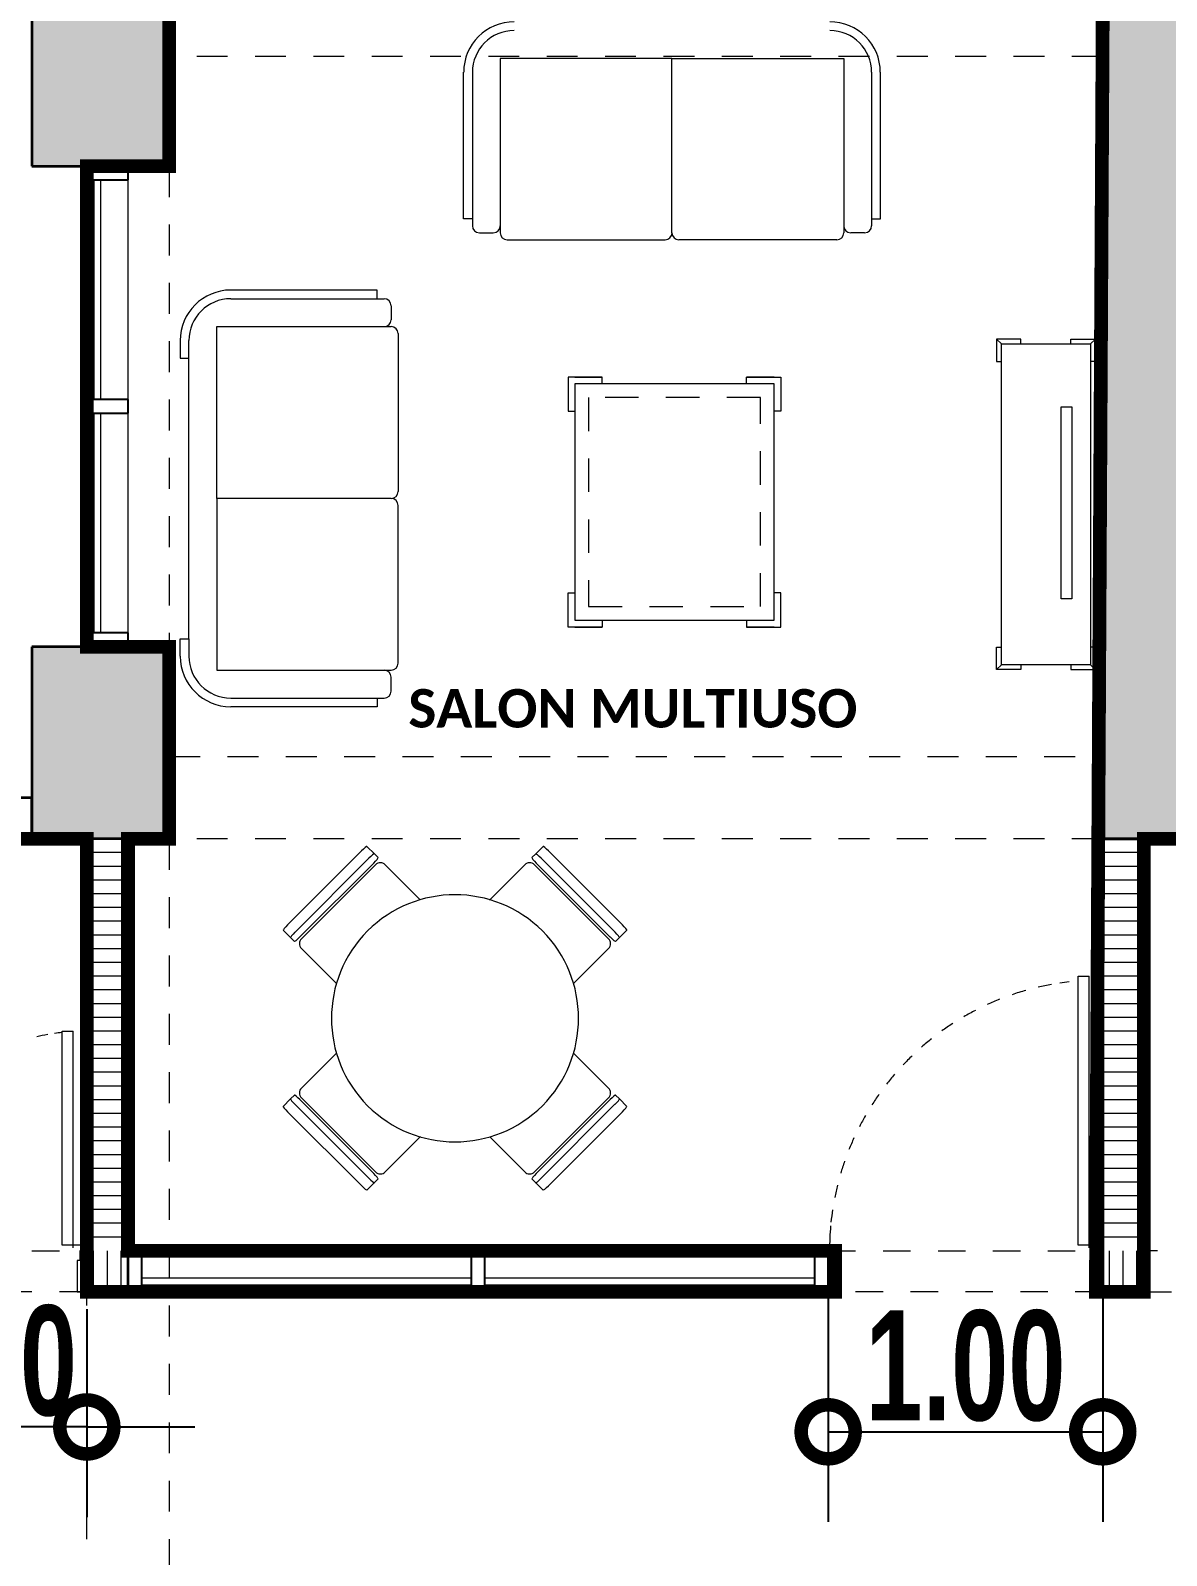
# Model space of a CAD drawing. Header units: metres. Extents: x -144 to 1000, y -717 to 29.
# Drawn here: x 454.56 to 458.7, y -563.03 to -557.48 of the extents above; entities that cross this region are included whole.
import ezdxf

# ---------------------------------------------------------------- set-up
doc = ezdxf.new("R2010")
doc.units = ezdxf.units.M
for name, pattern in [('Basculante', [0.11625, 0.075, -0.04125]), ('basculante modificado', [0.18, 0.1125, -0.0675]), ('IMPORT-HIDDEN _3_', [0.182813, 0.121875, -0.060938]), ('Trazo', [0.45, 0.225, -0.225])]:
    doc.linetypes.add(name, pattern=pattern)
doc.layers.get('0').update_dxf_attribs({"color": 1})
doc.layers.get('Defpoints').update_dxf_attribs({"color": 1})
doc.layers.add('00-MEDICION', color=30, linetype='Continuous')
for name, color, linetype, lineweight in [('A-DETL', 1, 'Continuous', 9), ('A-DETL-GENF', 1, 'Continuous', 9), ('A-DETL-MEDM', 1, 'Continuous', 30), ('A-DOOR', 1, 'Continuous', 9), ('A-DOOR-FRAM', 1, 'Continuous', 9), ('A-DOOR-HDLN', 1, 'Trazo', 20), ('A-FLOR', 2, 'Continuous', 9), ('A-GLAZ-CURT', 1, 'Continuous', 9), ('A-GLAZ-CWMG', 1, 'Continuous', 9), ('A-WALL', 4, 'Continuous', 9), ('G-ANNO-TEXT', 2, 'Continuous', 9), ('G-IMPT', 1, 'Continuous', 9), ('I-FURN', 2, 'Continuous', 9), ('I-FURN-PNLS', 7, 'Continuous', 5), ('S-COLS', 7, 'Continuous', 9)]:
    doc.layers.add(name, color=color, linetype=linetype, lineweight=lineweight)
doc.layers.add('A-WALL-PATT', color=7, linetype='Continuous', lineweight=35, true_color=0x9c9c9c)
doc.styles.add('Britannic Bold_B_1', font='', dxfattribs={"width": 0.7, "height": 0.4})
doc.styles.add('Calibri_B_1', font='calibrib.ttf', dxfattribs={"height": 0.135})
doc.styles.get('Britannic Bold_B_1').set_extended_font_data('Britannic Bold', bold=True)
doc.dimstyles.new('LINDEROS', dxfattribs={"dimscale": 0.3048, "dimtxt": 0.406749, "dimasz": 0.393701, "dimexe": 0.328084, "dimexo": 0.0625, "dimgap": 0.032808, "dimtad": 1, "dimrnd": 0.01, "dimzin": 0, "dimdsep": 46, "dimtxsty": 'Britannic Bold_B_1', "dimblk1": 'DOTSMALL', "dimblk2": 'DOTSMALL', "dimsah": 1, "dimcen": 0.09, "dimazin": 0, "dimtfac": 1, "dimtdec": 4, "dimtix": 1, "dimtmove": 0, "dimatfit": 3, "dimfxl": 1.64042, "dimfxlon": 1, "dimtvp": 1, "dimtolj": 1, "dimtzin": 0, "dimarcsym": 2})

# ---------------------------------------------------------------- blocks, each defined once
blk = doc.blocks.new('COMEDOR 4 SILLAS DIAG - 21-comedor 4 45grados_dwg_M110X110-1805819-Nivel 4')
at = {"layer": 'G-IMPT', "flags": 128}
blk.add_lwpolyline([(0, 0), (0, 1.1), (1.1, 1.1), (1.1, 0)], close=True, dxfattribs=at)
at = {"layer": 'G-IMPT'}
blk.add_arc((0.2752, 0.0861), 0.01, 138.7027, 189.10249, dxfattribs=at)
blk.add_ellipse((0.4966, 0.0767), major_axis=(0.1515, 0.0015), ratio=0.31476, dxfattribs=at)
for points, knots in [([(0, 0.749), (0.0518, 0.8091), (0.1891, 0.9295), (0.4414, 0.9335), (0.7057, 0.9972), (0.8773, 1.0568), (0.9686, 1.1)], [0.9719303, 0.9719303, 0.9719303, 0.9719303, 1.1259761, 1.3571582, 1.6617126, 1.9632041, 1.9632041, 1.9632041, 1.9632041]), ([(0, 0.8783), (0.0208, 0.8915), (0.1355, 0.9769), (0.3199, 1.0545), (0.5904, 1.0045), (0.7042, 1.0808), (0.7264, 1.1)], [0.5038569, 0.5038569, 0.5038569, 0.5038569, 0.5681462, 0.8367023, 1.1794464, 1.2699002, 1.2699002, 1.2699002, 1.2699002]), ([(0, 0.9932), (0.0229, 0.9896), (0.113, 1.0131), (0.1598, 1.0632), (0.1795, 1.1)], [0.2945227, 0.2945227, 0.2945227, 0.2945227, 0.3713813, 0.4963541, 0.4963541, 0.4963541, 0.4963541]), ([(1.1, 0.5579), (1.0596, 0.5752), (0.9609, 0.6385), (0.7038, 0.6723), (0.4661, 0.7392), (0.1112, 0.7197), (0.2681, 0.8786), (0.5074, 0.8808), (0.8064, 0.915), (1.0228, 1.0172), (1.1, 1.0578)], [0.048907, 0.048907, 0.048907, 0.048907, 0.116427, 0.480781, 0.821899, 1.031537, 1.13045, 1.34421, 1.805191, 2.064308, 2.064308, 2.064308, 2.064308]), ([(1.1, 0.6524), (1.0436, 0.6735), (0.876, 0.7301), (0.7026, 0.7139), (0.4612, 0.7855), (0.7014, 0.8891), (0.8577, 0.8586), (1.0057, 0.9414), (1.085, 0.9835), (1.1, 0.9913)], [0.067736, 0.067736, 0.067736, 0.067736, 0.243918, 0.595805, 0.666767, 0.826021, 1.031842, 1.243773, 1.293489, 1.293489, 1.293489, 1.293489]), ([(1.1, 0.6879), (1.0848, 0.6913), (0.9991, 0.7132), (0.8253, 0.7904), (0.989, 0.91), (1.0711, 0.9022), (1.1, 0.8966)], [0.1661009, 0.1661009, 0.1661009, 0.1661009, 0.2091151, 0.3990807, 0.5437607, 0.6276558, 0.6276558, 0.6276558, 0.6276558]), ([(1.1, 0.7328), (1.0976, 0.7334), (1.0793, 0.7384), (1.0004, 0.7673), (0.9936, 0.8472), (1.0412, 0.8638), (1.1, 0.8602)], [0.1593153, 0.1593153, 0.1593153, 0.1593153, 0.1669416, 0.2170945, 0.2754955, 0.4324473, 0.4324473, 0.4324473, 0.4324473]), ([(0, 0.5796), (0.0113, 0.586), (0.1387, 0.6564), (0.3582, 0.6116), (0.7749, 0.619), (1.0153, 0.5418), (1.1, 0.5122)], [0.989257, 0.989257, 0.989257, 0.989257, 1.024003, 1.384133, 1.873372, 2.143024, 2.143024, 2.143024, 2.143024]), ([(0, 0.4723), (0.1199, 0.5272), (0.2992, 0.5089), (0.5882, 0.57), (0.8302, 0.5185), (1.0128, 0.458), (1.1, 0.4322)], [0.992735, 0.992735, 0.992735, 0.992735, 1.38086, 1.566082, 1.869631, 2.142355, 2.142355, 2.142355, 2.142355]), ([(0, 0.3808), (0.0732, 0.3983), (0.2226, 0.429), (0.4909, 0.4779), (0.7759, 0.4644), (0.9754, 0.3704), (1.0629, 0.2968), (1.1, 0.2535)], [0.922023, 0.922023, 0.922023, 0.922023, 1.149683, 1.385179, 1.76964, 1.936279, 2.107402, 2.107402, 2.107402, 2.107402]), ([(0, 0.2728), (0.138, 0.3285), (0.333, 0.375), (0.6411, 0.4026), (0.883, 0.3056), (1.0419, 0.1402), (1.0874, 0.0562), (1.1, 0.0281)], [0.520781, 0.520781, 0.520781, 0.520781, 0.970028, 1.09483, 1.462095, 1.657606, 1.751408, 1.751408, 1.751408, 1.751408]), ([(0, 0.148), (0.1385, 0.221), (0.4186, 0.3309), (0.8307, 0.2548), (0.9913, 0.0714), (1.0259, 0)], [0.285148, 0.285148, 0.285148, 0.285148, 0.747336, 1.190268, 1.433864, 1.433864, 1.433864, 1.433864]), ([(0.0311, 0), (0.0483, 0.0402), (0.1615, 0.1979), (0.4427, 0.2439), (0.6674, 0.2328), (0.8547, 0.131), (0.9119, 0.0472), (0.9329, 0)], [0.493181, 0.493181, 0.493181, 0.493181, 0.611132, 1.000801, 1.199211, 1.360505, 1.512637, 1.512637, 1.512637, 1.512637]), ([(0.1583, 0), (0.2699, 0.132), (0.2921, 0.1403), (0.3165, 0.1426), (0.3232, 0.142), (0.326, 0.1418)], [0.0069411, 0.0069411, 0.0069411, 0.0069411, 0.2306973, 0.2306973, 0.3323643, 0.3323643, 0.3323643, 0.3323643]), ([(0.3346, 0.1184), (0.3399, 0.1204), (0.3457, 0.1229), (0.3651, 0.1303), (0.3805, 0.1352), (0.42, 0.1415), (0.4431, 0.1433), (0.4695, 0.1436)], [0.501233, 0.501233, 0.501233, 0.501233, 0.702566, 0.702566, 1.105232, 1.105232, 1.507899, 1.507899, 1.507899, 1.507899]), ([(0.3838, 0.1607), (0.4046, 0.1651), (0.4268, 0.1675), (0.4882, 0.1688), (0.5143, 0.1687), (0.535, 0.1683)], [1.024733, 1.024733, 1.024733, 1.024733, 1.4433032, 1.4433032, 1.6655054, 1.6655054, 1.6655054, 1.6655054]), ([(0.535, 0.1683), (0.5556, 0.1678), (0.5737, 0.1669), (0.6154, 0.1636), (0.6354, 0.1607), (0.6513, 0.1572)], [1.6655054, 1.6655054, 1.6655054, 1.6655054, 1.8877076, 1.8877076, 2.2523494, 2.2523494, 2.2523494, 2.2523494]), ([(0.5178, 0.0093), (0.4872, 0.0084), (0.4571, 0.0092), (0.3973, 0.0147), (0.3684, 0.0198), (0.349, 0.0281)], [4.5737, 4.5737, 4.5737, 4.5737, 5.066298, 5.066298, 5.621924, 5.621924, 5.621924, 5.621924])]:
    blk.add_open_spline(points, degree=3, knots=knots, dxfattribs=at)
for points in [[(0.326, 0.1418), (0.339, 0.147), (0.3581, 0.1553), (0.3838, 0.1607)], [(0.376, 0.1229), (0.4259, 0.1375), (0.5438, 0.137), (0.5929, 0.1227)], [(0.4695, 0.1436), (0.5222, 0.1442), (0.5714, 0.1384), (0.6, 0.1312)], [(0.6513, 0.1572), (0.664, 0.1544), (0.6726, 0.1527), (0.6867, 0.1496)], [(0.6867, 0.1496), (0.7009, 0.1464), (0.7171, 0.1418), (0.7328, 0.1326)], [(0.3075, 0.035), (0.2895, 0.0393), (0.2397, 0.0357), (0.2654, 0.0845)], [(0.2677, 0.0927), (0.2881, 0.1159), (0.3087, 0.118), (0.3208, 0.1171)], [(0.35, 0.0386), (0.332, 0.0473), (0.2841, 0.0308), (0.2867, 0.081)], [(0.2867, 0.081), (0.3034, 0.1182), (0.323, 0.1031), (0.3344, 0.1075)], [(0.3208, 0.1171), (0.329, 0.1166), (0.3294, 0.1163), (0.3346, 0.1184)], [(0.3344, 0.1075), (0.3458, 0.1119), (0.3596, 0.1181), (0.376, 0.1229)], [(0.5929, 0.1227), (0.6208, 0.1146), (0.6649, 0.1139), (0.68, 0.0833)], [(0.6, 0.1312), (0.6168, 0.1269), (0.6405, 0.1246), (0.6608, 0.1146)], [(0.68, 0.0833), (0.6924, 0.058), (0.6477, 0.035), (0.627, 0.0341)], [(0.6608, 0.1146), (0.6722, 0.1089), (0.682, 0.1023), (0.7155, 0.0873)], [(0.7155, 0.0873), (0.749, 0.0724), (0.6888, 0.0567), (0.6784, 0.0469)], [(0.7328, 0.1326), (0.7469, 0.1243), (0.7653, 0.1104), (0.7829, 0.0804)], [(0.7829, 0.0804), (0.7959, 0.0582), (0.7976, 0.0344), (0.7937, 0)], [(0.3336, 0.0317), (0.3263, 0.0323), (0.3171, 0.0326), (0.3075, 0.035)], [(0.349, 0.0281), (0.343, 0.0306), (0.3409, 0.0311), (0.3336, 0.0317)], [(0.552, 0.0222), (0.4907, 0.0145), (0.3877, 0.0205), (0.35, 0.0386)], [(0.5884, 0.0181), (0.5695, 0.0142), (0.5483, 0.0102), (0.5178, 0.0093)], [(0.627, 0.0341), (0.6063, 0.0333), (0.5822, 0.0261), (0.552, 0.0222)], [(0.6419, 0.0267), (0.619, 0.0201), (0.6073, 0.0219), (0.5884, 0.0181)], [(0.6784, 0.0469), (0.668, 0.0372), (0.6543, 0.0304), (0.6419, 0.0267)]]:
    blk.add_open_spline(points, degree=3, dxfattribs=at)
blk = doc.blocks.new('COMEDOR 4 SILLAS DIAG - 21-comedor 4 45grados_dwg_CHAIR2-1805820-Nivel 4')
at = {"layer": 'G-IMPT'}
for p, q in [((0.0231, 0.1999), (0.3766, 0.2247)), ((0.1464, 0.271), (0.3219, 0.271)), ((0.3219, 0.221), (0.1464, 0.221)), ((0, -0.1749), (0, 0.1749)), ((0.4034, 0.1998), (0.4034, -0.1998)), ((0.4284, -0.1998), (0.4284, 0.1998)), ((0.4784, 0.1998), (0.4784, -0.1998)), ((0.3766, -0.2247), (0.0231, -0.1999)), ((0.3219, -0.221), (0.1464, -0.221)), ((0.1464, -0.271), (0.3219, -0.271))]:
    blk.add_line(p, q, dxfattribs=at)
for centre, start, end in [((0.1464, 0.246), 89.97961, 269.97961), ((0.1464, 0.246), 89.97961, 269.97961), ((0.3219, 0.246), 269.97961, 89.97961), ((0.3784, 0.1998), 360, 94.02744), ((0.4534, 0.1998), 360, 180), ((0.025, 0.1749), 94.39871, 180), ((0.025, -0.1749), 180, 265.60129), ((0.3784, -0.1998), 265.97256, 360), ((0.4534, -0.1998), 180, 360), ((0.1464, -0.246), 90.02039, 270.02039), ((0.1464, -0.246), 90.02039, 270.02039), ((0.3219, -0.246), 270.02039, 90.02039)]:
    blk.add_arc(centre, 0.025, start, end, dxfattribs=at)
blk = doc.blocks.new('COMEDOR 4 SILLAS DIAG - 21-comedor 4 45grados_dwg_CHAIR2-1805821-Nivel 4')
at = {"layer": 'G-IMPT'}
for p, q in [((0.0231, 0.1999), (0.3766, 0.2247)), ((0.1464, 0.271), (0.3219, 0.271)), ((0.3219, 0.221), (0.1464, 0.221)), ((0, -0.1749), (0, 0.1749)), ((0.4034, 0.1998), (0.4034, -0.1998)), ((0.4284, -0.1998), (0.4284, 0.1998)), ((0.4784, 0.1998), (0.4784, -0.1998)), ((0.3766, -0.2247), (0.0231, -0.1999)), ((0.3219, -0.221), (0.1464, -0.221)), ((0.1464, -0.271), (0.3219, -0.271))]:
    blk.add_line(p, q, dxfattribs=at)
for centre, start, end in [((0.1464, 0.246), 89.97961, 269.97961), ((0.1464, 0.246), 89.97961, 269.97961), ((0.3219, 0.246), 269.97961, 89.97961), ((0.3784, 0.1998), 360, 94.02744), ((0.4534, 0.1998), 360, 180), ((0.025, 0.1749), 94.39871, 180), ((0.025, -0.1749), 180, 265.60129), ((0.3784, -0.1998), 265.97256, 360), ((0.4534, -0.1998), 180, 360), ((0.1464, -0.246), 90.02039, 270.02039), ((0.1464, -0.246), 90.02039, 270.02039), ((0.3219, -0.246), 270.02039, 90.02039)]:
    blk.add_arc(centre, 0.025, start, end, dxfattribs=at)
blk = doc.blocks.new('COMEDOR 4 SILLAS DIAG - 21-comedor 4 45grados_dwg_A$C282D5D8F-1805822-Nivel 4')
at = {"extrusion": (0, 0, -1), "xscale": 10, "yscale": 10, "zscale": -10}
for p, rotation in [((12.243, 7.536), 90.00000000000001), ((12.243, -4.082), 270)]:
    blk.add_blockref('COMEDOR 4 SILLAS DIAG - 21-comedor 4 45grados_dwg_CHAIR2-1805820-Nivel 4', p, dxfattribs=dict(at, rotation=rotation))
at = {"xscale": 10, "yscale": 10, "zscale": 10}
for name, p in [('COMEDOR 4 SILLAS DIAG - 21-comedor 4 45grados_dwg_M110X110-1805819-Nivel 4', (-17.743, -3.892)), ('COMEDOR 4 SILLAS DIAG - 21-comedor 4 45grados_dwg_CHAIR2-1805821-Nivel 4', (-6.743, 1.608))]:
    blk.add_blockref(name, p, dxfattribs=at)
at = {"xscale": 10, "yscale": 10, "zscale": 10, "rotation": 180}
blk.add_blockref('COMEDOR 4 SILLAS DIAG - 21-comedor 4 45grados_dwg_CHAIR2-1805821-Nivel 4', (-17.743, 1.608), dxfattribs=at)
blk = doc.blocks.new('COMEDOR 4 SILLAS DIAG - 21-comedor 4 45grados_dwg-1805818-Nivel 4')
at = {"xscale": 0.0818181818181819, "yscale": 0.0818181818181819, "zscale": 0.0818181818181819, "rotation": 314.9999999999999}
blk.add_blockref('COMEDOR 4 SILLAS DIAG - 21-comedor 4 45grados_dwg_A$C282D5D8F-1805822-Nivel 4', (-2211.6483, 496.7134), dxfattribs=at)
blk = doc.blocks.new('U')
at = {"layer": 'S-COLS', "true_color": 0x5c5c5c}
h = blk.add_hatch(color=251, dxfattribs=at)
h.paths.add_polyline_path([(476.8875, -506.46), (477.3875, -506.46), (477.3875, -505.56), (476.8875, -505.56), (476.8875, -506.4599)])
h.paths.add_polyline_path([(459.3418, -506.46), (459.5877, -506.46), (459.5877, -505.56), (459.0877, -505.56), (459.0877, -506.46)])
h.paths.add_polyline_path([(467.2877, -506.4599), (467.2877, -505.5599), (466.7877, -505.5599), (466.7877, -506.4599), (467.1113, -506.4599)])
h.paths.add_polyline_path([(476.9878, -498.7599), (477.3878, -498.7599), (477.3878, -498.06), (476.9878, -498.06), (476.9878, -498.4884)])
h.paths.add_polyline_path([(459.0877, -498.7599), (459.5877, -498.7599), (459.5877, -498.06), (459.0877, -498.06), (459.0877, -498.6957)])
h.paths.add_polyline_path([(473.5878, -498.7599), (473.5877, -495.6099), (473.0878, -495.61), (473.0878, -498.7599), (473.5877, -498.7599)])
h.paths.add_polyline_path([(462.9877, -498.7599), (464.9877, -498.7599), (464.9873, -498.26), (463.2875, -498.26), (463.2875, -496.11), (464.9878, -496.11), (464.9873, -495.61), (462.9875, -495.6101), (462.9875, -498.7599)])
h.paths.add_polyline_path([(467.2877, -498.7599), (467.2877, -497.8599), (466.7877, -497.8599), (466.7877, -498.7599), (467.1113, -498.7599)])
h.paths.add_polyline_path([(466.7878, -496.51), (467.2878, -496.51), (467.2878, -495.61), (466.7878, -495.61), (466.7878, -496.11)])
h.paths.add_polyline_path([(459.3625, -496.31), (459.5875, -496.31), (459.5875, -495.6089), (459.0875, -495.6089), (459.0875, -496.31), (459.3418, -496.31)])
h.paths.add_polyline_path([(477.1008, -496.31), (477.3878, -496.31), (477.3878, -495.6089), (476.9878, -495.6089), (476.9878, -496.31)])
h.paths.add_polyline_path([(466.7877, -487.61), (467.2877, -487.61), (467.2877, -486.71), (466.7877, -486.71), (466.7877, -487.3251)])
h.paths.add_polyline_path([(477.3877, -487.61), (477.3877, -486.7102), (476.8877, -486.7102), (476.8877, -487.61)])
h.paths.add_polyline_path([(459.8127, -487.01), (460.1877, -487.01), (460.1877, -486.51), (459.2877, -486.51), (459.2877, -487.01), (459.7127, -487.01)])
at = {"layer": 'A-DETL', "color": 7, "linetype": 'Basculante', "lineweight": 35}
for p, q in [((459.0875, -495.7589), (459.0875, -496.31)), ((459.0875, -496.31), (459.2875, -496.31)), ((459.2875, -496.31), (459.2875, -498.06)), ((459.0875, -498.06), (459.0875, -498.6099)), ((459.2875, -498.06), (459.0875, -498.06)), ((459.0875, -498.6099), (457.1376, -498.6099))]:
    blk.add_line(p, q, dxfattribs=at)
at = {"layer": 'A-DETL', "color": 7, "linetype": 'basculante modificado'}
for p, q in [((462.9877, -495.91), (459.5875, -495.91)), ((459.2873, -498.0585), (459.2873, -496.31)), ((459.5873, -496.31), (459.5873, -498.0585)), ((459.5873, -498.4599), (462.9877, -498.4599)), ((459.2877, -505.5599), (459.2877, -498.7599)), ((462.9878, -498.7599), (459.5877, -498.7599)), ((459.5877, -498.7599), (459.5877, -505.5599))]:
    blk.add_line(p, q, dxfattribs=at)
at = {"layer": 'A-DETL-GENF', "linetype": 'Basculante'}
for p, q in [((458.4875, -500.2599), (459.2875, -500.2599)), ((459.2875, -500.2599), (459.2875, -500.4099)), ((461.9877, -500.4099), (461.9877, -500.2599)), ((461.9877, -500.2599), (462.9877, -500.2599)), ((462.9877, -500.2599), (462.9877, -500.4099)), ((465.9877, -500.2599), (463.1375, -500.2599)), ((459.2875, -500.4099), (458.4875, -500.4099)), ((462.9877, -500.4099), (461.9877, -500.4099)), ((463.1375, -500.4099), (465.9877, -500.4099))]:
    blk.add_line(p, q, dxfattribs=at)
at = {"layer": 'A-DETL-MEDM'}
blk.add_line((463.1375, -500.2599), (463.1375, -500.4099), dxfattribs=at)
at = {"layer": 'A-DOOR', "lineweight": 15}
for p, q in [((462.8977, -499.2599), (462.9377, -499.2599)), ((462.8977, -500.2399), (462.8977, -499.2599)), ((462.9377, -500.2499), (462.9377, -499.2599)), ((459.1975, -499.4599), (459.2375, -499.4599)), ((459.1975, -500.2399), (459.1975, -499.4599)), ((459.2375, -500.2499), (459.2375, -499.4599)), ((459.2725, -500.2399), (459.1975, -500.2399)), ((459.2725, -500.2499), (459.2725, -500.2399)), ((459.2875, -500.2499), (459.2725, -500.2499)), ((462.9727, -500.2399), (462.8977, -500.2399)), ((462.9727, -500.2499), (462.9727, -500.2399)), ((462.9877, -500.2499), (462.9727, -500.2499))]:
    blk.add_line(p, q, dxfattribs=at)
at = {"layer": 'A-DOOR'}
for p, q in [((459.2875, -500.2599), (459.2875, -500.4099)), ((462.9877, -500.2599), (462.9877, -500.4099))]:
    blk.add_line(p, q, dxfattribs=at)
for centre, radius, start, end in [((462.9759, -500.2577), 0.9833, 105.8316, 108.8857), ((462.9759, -500.2577), 0.9833, 100.2582, 103.1511), ((462.9759, -500.2577), 0.9833, 100.2582, 103.1511), ((462.9759, -500.2577), 0.9833, 96.4594, 98.45), ((462.9759, -500.2577), 0.9833, 111.7283, 114.5549), ((462.9759, -500.2577), 0.9833, 117.366, 120.1622), ((459.2875, -500.2599), 0.8, 100.2582, 103.1511), ((459.2875, -500.2599), 0.8, 100.2582, 103.1511), ((459.2875, -500.2599), 0.8, 96.4594, 98.45), ((462.9759, -500.2577), 0.9833, 122.9441, 125.7122), ((462.9759, -500.2577), 0.9833, 128.4672, 131.2097), ((462.9759, -500.2577), 0.9833, 133.9406, 136.6605), ((462.9759, -500.2577), 0.9833, 139.3702, 142.0705), ((462.9759, -500.2577), 0.9833, 144.7622, 147.4462), ((462.9759, -500.2577), 0.9833, 150.1233, 152.7944), ((462.9759, -500.2577), 0.9833, 155.4605, 158.1223), ((462.9759, -500.2577), 0.9833, 160.7809, 163.4371), ((462.9759, -500.2577), 0.9833, 166.0919, 168.7462), ((462.9759, -500.2577), 0.9833, 171.4009, 174.0571), ((462.9759, -500.2577), 0.9833, 174.8602, 180)]:
    blk.add_arc(centre, radius, start, end, dxfattribs=at)
at = {"layer": 'A-DOOR-FRAM'}
for p, q in [((459.2875, -500.2599), (459.2625, -500.2599)), ((459.2625, -500.2599), (459.2625, -500.2949)), ((462.0127, -500.2599), (461.9877, -500.2599)), ((462.0127, -500.2949), (462.0127, -500.2599)), ((462.9875, -500.2599), (462.9627, -500.2599)), ((462.9627, -500.2599), (462.9627, -500.2949)), ((459.2625, -500.2949), (459.2525, -500.2949)), ((459.2525, -500.2949), (459.2525, -500.4099)), ((462.0227, -500.2949), (462.0127, -500.2949)), ((462.0227, -500.4099), (462.0227, -500.2949)), ((462.9627, -500.2949), (462.9527, -500.2949)), ((462.9527, -500.2949), (462.9527, -500.4099)), ((459.2525, -500.4099), (459.2875, -500.4099)), ((461.9877, -500.4099), (462.0227, -500.4099)), ((462.9527, -500.4099), (462.9877, -500.4099))]:
    blk.add_line(p, q, dxfattribs=at)
at = {"layer": 'A-DOOR-HDLN'}
blk.add_line((461.9877, -500.4099), (461.9877, -500.2599), dxfattribs=at)
at = {"layer": 'A-FLOR'}
blk.add_line((459.0875, -498.6099), (459.0875, -498.06), dxfattribs=at)
at = {"layer": 'A-GLAZ-CURT', "lineweight": 15}
for p, q in [((459.313, -496.36), (459.313, -497.16)), ((459.338, -496.36), (459.313, -496.36)), ((459.338, -497.16), (459.338, -496.36)), ((459.313, -497.16), (459.338, -497.16)), ((459.313, -497.21), (459.313, -498.01)), ((459.338, -497.21), (459.313, -497.21)), ((459.338, -498.01), (459.338, -497.21)), ((459.313, -498.01), (459.338, -498.01)), ((460.6876, -500.3594), (459.4875, -500.3594)), ((459.4875, -500.3594), (459.4875, -500.3844)), ((460.6876, -500.3844), (460.6876, -500.3594)), ((461.9377, -500.3594), (460.7376, -500.3594)), ((460.7376, -500.3594), (460.7376, -500.3844)), ((461.9377, -500.3844), (461.9377, -500.3594)), ((459.4875, -500.3844), (460.6876, -500.3844)), ((460.7376, -500.3844), (461.9377, -500.3844))]:
    blk.add_line(p, q, dxfattribs=at)
at = {"layer": 'A-GLAZ-CWMG', "lineweight": 25}
for p, q in [((459.2875, -496.31), (459.2875, -496.36)), ((459.4375, -496.31), (459.2875, -496.31)), ((459.4375, -496.36), (459.4375, -496.31)), ((459.2875, -496.36), (459.4375, -496.36)), ((459.4875, -500.2599), (459.4375, -500.2599)), ((459.4375, -500.2599), (459.4375, -500.4099)), ((459.4875, -500.4099), (459.4875, -500.2599)), ((459.4375, -500.4099), (459.4875, -500.4099))]:
    blk.add_line(p, q, dxfattribs=at)
at = {"layer": 'A-GLAZ-CWMG'}
for p, q in [((459.2875, -497.16), (459.2875, -496.36)), ((459.4375, -497.16), (459.4375, -496.36)), ((459.2875, -498.01), (459.2875, -497.21)), ((459.4375, -498.01), (459.4375, -497.21)), ((460.6876, -500.2599), (459.4875, -500.2599)), ((461.9377, -500.2599), (460.7376, -500.2599)), ((460.6876, -500.4099), (459.4875, -500.4099)), ((461.9377, -500.4099), (460.7376, -500.4099))]:
    blk.add_line(p, q, dxfattribs=at)
at = {"layer": 'A-GLAZ-CWMG', "lineweight": 25, "extrusion": (0, 0, -1)}
for p, q in [((459.2875, -497.16), (459.2875, -497.21)), ((459.4375, -497.16), (459.2875, -497.16)), ((459.4375, -497.21), (459.4375, -497.16)), ((459.2875, -497.21), (459.4375, -497.21)), ((459.2875, -498.01), (459.2875, -498.06)), ((459.4375, -498.01), (459.2875, -498.01)), ((459.4375, -498.06), (459.4375, -498.01)), ((459.2875, -498.06), (459.4375, -498.06)), ((460.7376, -500.2599), (460.6876, -500.2599)), ((460.6876, -500.2599), (460.6876, -500.4099)), ((460.7376, -500.4099), (460.7376, -500.2599)), ((461.9877, -500.2599), (461.9377, -500.2599)), ((461.9377, -500.2599), (461.9377, -500.4099)), ((461.9877, -500.4099), (461.9877, -500.2599)), ((460.6876, -500.4099), (460.7376, -500.4099)), ((461.9377, -500.4099), (461.9877, -500.4099))]:
    blk.add_line(p, q, dxfattribs=at)
at = {"layer": 'A-WALL', "lineweight": 35}
for p, q in [((459.0875, -498.6099), (458.9376, -498.6099)), ((459.0875, -498.7599), (459.0875, -498.6099)), ((458.9376, -498.7599), (459.0875, -498.7599)), ((459.2875, -498.7599), (459.2875, -500.4099)), ((459.4375, -498.7599), (459.2875, -498.7599)), ((459.4375, -500.4099), (459.4375, -498.7599)), ((462.9875, -498.7599), (462.9875, -500.2599)), ((463.1375, -498.7599), (462.9875, -498.7599)), ((463.1375, -500.2599), (463.1375, -498.7599)), ((462.9877, -500.2599), (462.9877, -500.4099)), ((459.2875, -500.4099), (459.4375, -500.4099)), ((462.9877, -500.4099), (463.1375, -500.4099))]:
    blk.add_line(p, q, dxfattribs=at)
at = {"layer": 'A-WALL-PATT', "color": 8, "lineweight": 5, "true_color": 0x727272}
for p, q in [((459.4375, -498.7601), (459.2875, -498.7601)), ((463.1375, -498.7601), (463.0687, -498.7601)), ((459.4375, -498.8101), (459.2875, -498.8101)), ((463.1375, -498.8101), (462.9875, -498.8101)), ((459.4375, -498.8601), (459.2875, -498.8601)), ((463.1375, -498.8601), (462.9875, -498.8601)), ((459.4375, -498.9101), (459.2875, -498.9101)), ((463.1375, -498.9101), (462.9875, -498.9101)), ((459.4375, -498.9601), (459.2875, -498.9601)), ((463.1375, -498.9601), (462.9875, -498.9601)), ((459.4375, -499.0101), (459.2875, -499.0101)), ((463.1375, -499.0101), (462.9875, -499.0101)), ((459.4375, -499.0601), (459.2875, -499.0601)), ((463.1375, -499.0601), (462.9875, -499.0601)), ((459.4375, -499.1101), (459.2875, -499.1101)), ((463.1375, -499.1101), (462.9875, -499.1101)), ((459.4375, -499.1601), (459.2875, -499.1601)), ((463.1375, -499.1601), (462.9875, -499.1601)), ((459.4375, -499.2101), (459.2875, -499.2101)), ((459.4375, -499.2601), (459.2875, -499.2601)), ((463.1375, -499.2101), (462.9875, -499.2101)), ((463.1375, -499.2601), (462.9875, -499.2601)), ((459.4375, -499.3101), (459.2875, -499.3101)), ((463.1375, -499.3101), (462.9875, -499.3101)), ((459.4375, -499.3601), (459.2875, -499.3601)), ((463.1375, -499.3601), (462.9875, -499.3601)), ((459.4375, -499.4101), (459.2875, -499.4101)), ((463.1375, -499.4101), (462.9875, -499.4101)), ((459.4375, -499.4601), (459.2875, -499.4601)), ((463.1375, -499.4601), (462.9875, -499.4601)), ((459.4375, -499.5101), (459.2875, -499.5101)), ((463.1375, -499.5101), (462.9875, -499.5101)), ((459.4375, -499.5601), (459.2875, -499.5601)), ((463.1375, -499.5601), (462.9875, -499.5601)), ((459.4375, -499.6101), (459.2875, -499.6101)), ((463.1375, -499.6101), (462.9875, -499.6101)), ((459.4375, -499.6601), (459.2875, -499.6601)), ((463.1375, -499.6601), (462.9875, -499.6601)), ((459.4375, -499.7101), (459.2875, -499.7101)), ((459.4375, -499.7601), (459.2875, -499.7601)), ((463.1375, -499.7101), (462.9875, -499.7101)), ((463.1375, -499.7601), (462.9875, -499.7601)), ((459.4375, -499.8101), (459.2875, -499.8101)), ((463.1375, -499.8101), (462.9875, -499.8101)), ((459.4375, -499.8601), (459.2875, -499.8601)), ((463.1375, -499.8601), (462.9875, -499.8601)), ((459.4375, -499.9101), (459.2875, -499.9101)), ((463.1375, -499.9101), (462.9875, -499.9101)), ((459.4375, -499.9601), (459.2875, -499.9601)), ((463.1375, -499.9601), (462.9875, -499.9601)), ((459.4375, -500.0101), (459.2875, -500.0101)), ((463.1375, -500.0101), (462.9875, -500.0101)), ((459.4375, -500.0601), (459.2875, -500.0601)), ((463.1375, -500.0601), (462.9875, -500.0601)), ((459.4375, -500.1101), (459.2875, -500.1101)), ((463.1375, -500.1101), (462.9875, -500.1101)), ((459.4375, -500.1601), (459.2875, -500.1601)), ((463.1375, -500.1601), (462.9875, -500.1601)), ((459.4375, -500.2101), (459.2875, -500.2101)), ((459.3123, -500.4099), (459.3123, -500.2599)), ((459.3623, -500.4099), (459.3623, -500.2599)), ((459.4123, -500.4099), (459.4123, -500.2599)), ((463.1375, -500.2101), (462.9875, -500.2101)), ((463.0123, -500.4099), (463.0123, -500.2599)), ((463.0623, -500.4099), (463.0623, -500.2599)), ((463.1123, -500.4099), (463.1123, -500.2599))]:
    blk.add_line(p, q, dxfattribs=at)
at = {"layer": 'I-FURN'}
for p, q in [((462.6002, -496.9398), (462.6002, -497.0213)), ((462.6898, -496.9398), (462.6002, -496.9398)), ((462.6002, -496.9398), (462.6189, -496.9568)), ((462.6189, -496.9568), (462.9426, -496.9568)), ((462.6189, -498.1257), (462.6189, -496.9568)), ((462.6898, -496.9568), (462.6898, -496.9398)), ((462.8717, -496.9398), (462.9613, -496.9398)), ((462.8717, -496.9568), (462.8717, -496.9398)), ((462.9613, -496.9398), (462.9426, -496.9568)), ((462.9426, -496.9568), (462.9426, -498.1257)), ((462.9613, -496.9398), (462.9613, -497.0213)), ((462.6002, -497.0213), (462.6189, -497.0213)), ((462.9613, -497.0213), (462.9426, -497.0213)), ((461.0403, -497.0778), (461.0403, -497.2025)), ((461.165, -497.0778), (461.0403, -497.0778)), ((461.0652, -497.0778), (461.165, -497.0778)), ((461.165, -497.1027), (461.165, -497.0778)), ((461.6907, -497.1027), (461.6907, -497.0778)), ((461.6907, -497.0778), (461.8154, -497.0778)), ((461.7905, -497.0778), (461.6907, -497.0778)), ((461.8154, -497.0778), (461.8154, -497.2025)), ((461.0652, -497.1027), (461.0652, -497.9636)), ((461.7905, -497.1027), (461.0652, -497.1027)), ((461.7905, -497.9636), (461.7905, -497.1027)), ((461.0403, -497.2025), (461.0652, -497.2025)), ((461.8154, -497.2025), (461.7905, -497.2025)), ((462.8362, -497.1868), (462.8754, -497.1868)), ((462.8362, -497.8857), (462.8362, -497.1868)), ((462.8754, -497.1868), (462.8754, -497.8857)), ((461.0403, -497.8638), (461.0652, -497.8638)), ((461.0403, -497.9885), (461.0403, -497.8638)), ((461.8154, -497.8638), (461.7905, -497.8638)), ((461.8154, -497.9885), (461.8154, -497.8638)), ((462.8754, -497.8857), (462.8362, -497.8857)), ((461.0652, -497.9636), (461.7905, -497.9636)), ((461.165, -497.9636), (461.165, -497.9885)), ((461.6907, -497.9636), (461.6907, -497.9885)), ((461.165, -497.9885), (461.0403, -497.9885)), ((461.0652, -497.9885), (461.165, -497.9885)), ((461.6907, -497.9885), (461.8154, -497.9885)), ((461.7905, -497.9885), (461.6907, -497.9885)), ((462.6002, -498.0612), (462.6189, -498.0612)), ((462.6002, -498.1427), (462.6002, -498.0612)), ((462.9613, -498.0612), (462.9426, -498.0612)), ((462.9613, -498.1427), (462.9613, -498.0612)), ((462.6002, -498.1427), (462.6189, -498.1257)), ((462.6898, -498.1427), (462.6002, -498.1427)), ((462.9426, -498.1257), (462.6189, -498.1257)), ((462.6898, -498.1257), (462.6898, -498.1427)), ((462.8717, -498.1257), (462.8717, -498.1427)), ((462.8717, -498.1427), (462.9613, -498.1427)), ((462.9613, -498.1427), (462.9426, -498.1257)), ((460.0189, -499.0731), (460.2883, -498.8037)), ((460.3347, -498.8142), (460.3079, -498.7873)), ((460.3488, -498.8283), (460.3347, -498.8142)), ((460.9224, -498.8142), (460.9083, -498.8283)), ((460.9492, -498.7874), (460.9224, -498.8142)), ((460.9687, -498.8038), (461.2381, -499.0732)), ((460.3152, -498.8306), (460.0458, -499.1)), ((460.063, -499.1172), (460.3324, -498.8478)), ((460.3387, -498.8541), (460.0693, -499.1235)), ((460.5022, -498.9816), (460.3746, -498.8541)), ((460.8825, -498.8541), (460.7538, -498.9828)), ((461.1878, -499.1235), (460.9184, -498.8541)), ((460.9247, -498.8479), (461.1941, -499.1173)), ((461.2113, -499.1), (460.9419, -498.8306)), ((460.0025, -499.0927), (460.0294, -499.1195)), ((461.2277, -499.1196), (461.2545, -499.0927)), ((460.0294, -499.1195), (460.0435, -499.1336)), ((461.2136, -499.1337), (461.2277, -499.1196)), ((460.0693, -499.1594), (460.1968, -499.2869)), ((461.0591, -499.2881), (461.1878, -499.1595)), ((460.1979, -499.5386), (460.0692, -499.6673)), ((461.1877, -499.6673), (461.0602, -499.5398)), ((460.0434, -499.693), (460.0293, -499.7071)), ((460.0692, -499.7032), (460.3386, -499.9726)), ((460.9183, -499.9727), (461.1877, -499.7032)), ((461.2276, -499.7072), (461.2135, -499.6931)), ((460.0293, -499.7071), (460.0025, -499.734)), ((460.2883, -500.0229), (460.0189, -499.7535)), ((460.0457, -499.7267), (460.3151, -499.9961)), ((460.3323, -499.9789), (460.0629, -499.7094)), ((461.194, -499.7095), (460.9246, -499.9789)), ((460.9418, -499.9961), (461.2112, -499.7267)), ((461.2381, -499.7536), (460.9686, -500.023)), ((461.2544, -499.734), (461.2276, -499.7072)), ((460.3745, -499.9726), (460.5032, -499.844)), ((460.7548, -499.8451), (460.8824, -499.9727)), ((460.3078, -500.0393), (460.3346, -500.0125)), ((460.3346, -500.0125), (460.3487, -499.9984)), ((460.9082, -499.9985), (460.9223, -500.0125)), ((460.9223, -500.0125), (460.9491, -500.0394))]:
    blk.add_line(p, q, dxfattribs=at)
at = {"layer": 'I-FURN', "color": 251, "linetype": 'IMPORT-HIDDEN _3_', "true_color": 0x666666}
for p, q in [((461.1151, -497.1526), (461.1151, -497.9137)), ((461.7406, -497.1526), (461.1151, -497.1526)), ((461.7406, -497.9137), (461.7406, -497.1526)), ((461.1151, -497.9137), (461.7406, -497.9137))]:
    blk.add_line(p, q, dxfattribs=at)
at = {"layer": 'I-FURN'}
for centre, radius, start, end in [((460.3566, -498.872), 0.0254, 45, 135), ((460.9004, -498.8721), 0.0254, 45, 135), ((460.6285, -499.4134), 0.45, 315, 135), ((460.0872, -499.1414), 0.0254, 135, 225), ((460.6285, -499.4134), 0.45, 135, 315), ((461.1698, -499.1415), 0.0254, 315, 45), ((460.0872, -499.6852), 0.0254, 135, 225), ((461.1698, -499.6853), 0.0254, 315, 45), ((460.3566, -499.9546), 0.0254, 225, 315), ((460.9004, -499.9547), 0.0254, 225, 315)]:
    blk.add_arc(centre, radius, start, end, dxfattribs=at)
for centre, major_axis, start_param, end_param in [((460.2899, -498.8053), (0.018, 0.018), 0, 1.570796), ((460.3168, -498.8321), (-0.018, -0.018), 3.141593, 4.712389), ((460.9403, -498.8322), (-0.018, 0.018), 4.712389, 6.283185), ((460.9672, -498.8054), (-0.018, 0.018), 4.712389, 6.283185), ((460.3308, -498.8462), (0.018, 0.018), 4.712389, 6.283185), ((460.9262, -498.8463), (0.018, -0.018), 3.141593, 4.712389), ((460.0205, -499.0747), (-0.018, -0.018), 4.712389, 6.283185), ((461.2366, -499.0748), (0.018, -0.018), 0, 1.570796), ((460.0473, -499.1015), (-0.018, -0.018), 4.712389, 6.283185), ((460.0614, -499.1156), (0.018, 0.018), 3.141593, 4.712389), ((461.1956, -499.1157), (0.018, -0.018), 4.712389, 6.283185), ((461.2097, -499.1016), (-0.018, 0.018), 3.141593, 4.712389), ((460.0614, -499.711), (-0.018, 0.018), 4.712389, 6.283185), ((461.1956, -499.7111), (-0.018, -0.018), 3.141593, 4.712389), ((460.0204, -499.7519), (-0.018, 0.018), 0, 1.570796), ((460.0473, -499.7251), (0.018, -0.018), 3.141593, 4.712389), ((461.2096, -499.7252), (0.018, 0.018), 4.712389, 6.283185), ((461.2365, -499.752), (0.018, 0.018), 4.712389, 6.283185), ((460.3308, -499.9804), (-0.018, 0.018), 3.141593, 4.712389), ((460.9262, -499.9805), (-0.018, -0.018), 4.712389, 6.283185), ((460.2898, -500.0213), (0.018, -0.018), 4.712389, 6.283185), ((460.3167, -499.9945), (0.018, -0.018), 4.712389, 6.283185), ((460.9402, -499.9946), (0.018, 0.018), 3.141593, 4.712389), ((460.9671, -500.0214), (-0.018, -0.018), 0, 1.570796)]:
    blk.add_ellipse(centre, major_axis=major_axis, ratio=0.087156, start_param=start_param, end_param=end_param, dxfattribs=at)
at = {"layer": 'I-FURN-PNLS'}
for p, q in [((461.4188, -495.9173), (460.7934, -495.9173)), ((460.7934, -495.9173), (460.7934, -496.5523)), ((461.4188, -495.9173), (462.0443, -495.9173)), ((461.4188, -496.5523), (461.4188, -495.9173)), ((461.4188, -496.5523), (461.4188, -495.9173)), ((462.0443, -495.9173), (462.0443, -496.5523)), ((460.66, -496.5015), (460.66, -495.9681)), ((460.6918, -495.9681), (460.6918, -496.5269)), ((462.1459, -495.9681), (462.1459, -496.5269)), ((462.1777, -496.5015), (462.1777, -495.9681)), ((460.6918, -496.5015), (460.66, -496.5015)), ((462.1459, -496.5015), (462.1777, -496.5015)), ((460.7172, -496.5523), (460.768, -496.5523)), ((460.8188, -496.5777), (461.3934, -496.5777)), ((462.0188, -496.5777), (461.4443, -496.5777)), ((462.1205, -496.5523), (462.0697, -496.5523)), ((460.3452, -496.7611), (459.8118, -496.7611)), ((460.3452, -496.7928), (460.3452, -496.7611)), ((459.8118, -496.7928), (460.3706, -496.7928)), ((460.396, -496.8182), (460.396, -496.869)), ((459.761, -496.8944), (460.396, -496.8944)), ((459.761, -497.5199), (459.761, -496.8944)), ((460.4215, -496.9199), (460.4215, -497.4945)), ((459.6277, -496.9452), (459.6277, -497.0087)), ((459.6594, -497.0087), (459.6594, -496.9452)), ((459.6277, -497.0087), (459.6594, -497.0087)), ((459.6594, -498.0311), (459.6594, -497.0087)), ((460.396, -497.5199), (459.761, -497.5199)), ((460.396, -497.5199), (459.761, -497.5199)), ((459.761, -497.5199), (459.761, -498.1454)), ((460.4215, -498.1199), (460.4215, -497.5454)), ((459.6277, -498.0311), (459.6594, -498.0311)), ((459.6277, -498.0946), (459.6277, -498.0311)), ((459.6594, -498.0311), (459.6594, -498.0946)), ((459.761, -498.1454), (460.396, -498.1454)), ((460.396, -498.2216), (460.396, -498.1708)), ((459.8118, -498.247), (460.3706, -498.247)), ((460.3452, -498.247), (460.3452, -498.2787)), ((460.3452, -498.2787), (459.8118, -498.2787))]:
    blk.add_line(p, q, dxfattribs=at)
for centre, radius, start, end in [((460.8442, -495.9681), 0.1841, 90, 180), ((460.8442, -495.9681), 0.1524, 90, 180), ((461.9935, -495.9681), 0.1841, 0, 90), ((461.9935, -495.9681), 0.1524, 0, 90), ((460.7172, -496.5269), 0.0254, 180, 270), ((460.768, -496.5269), 0.0254, 270, 0), ((462.0697, -496.5269), 0.0254, 180, 270), ((462.1205, -496.5269), 0.0254, 270, 0), ((460.8188, -496.5523), 0.0255, 180, 270), ((461.3934, -496.5523), 0.0255, 270, 0), ((461.4443, -496.5523), 0.0255, 180, 270), ((462.0188, -496.5523), 0.0255, 270, 0), ((459.8118, -496.9452), 0.1841, 90, 180), ((459.8118, -496.9452), 0.1524, 90, 180), ((460.3706, -496.8182), 0.0254, 0, 90), ((460.3706, -496.869), 0.0254, 270, 0), ((460.396, -496.9199), 0.0255, 0, 90), ((460.396, -497.4945), 0.0255, 270, 0), ((460.396, -497.5454), 0.0255, 0, 90), ((459.8118, -498.0946), 0.1841, 180, 270), ((459.8118, -498.0946), 0.1524, 180, 270), ((460.3706, -498.1708), 0.0254, 0, 90), ((460.396, -498.1199), 0.0255, 270, 0), ((460.3706, -498.2216), 0.0254, 270, 0)]:
    blk.add_arc(centre, radius, start, end, dxfattribs=at)
at = {"layer": 'S-COLS', "lineweight": 35}
for p, q in [((459.0875, -495.6089), (459.0875, -496.31)), ((459.5875, -495.6089), (459.5875, -496.31)), ((462.9875, -495.61), (462.9875, -498.7599)), ((459.0875, -496.31), (459.5875, -496.31)), ((459.5877, -498.06), (459.0877, -498.06)), ((459.0877, -498.06), (459.0877, -498.7599)), ((459.5877, -498.06), (459.5877, -498.7599)), ((459.5877, -498.7599), (459.0877, -498.7599)), ((462.9875, -498.7599), (464.9877, -498.7599))]:
    blk.add_line(p, q, dxfattribs=at)
blk.add_blockref('COMEDOR 4 SILLAS DIAG - 21-comedor 4 45grados_dwg-1805818-Nivel 4', (2671.1962, -999.948))
at = {"layer": 'G-ANNO-TEXT', "style": 'Calibri_B_1'}
blk.add_text('SALON MULTIUSO', height=0.14, dxfattribs=at).set_placement((460.4585, -498.3543))
blk = doc.blocks.new('_DotSmall')
at = {"color": 0, "linetype": 'ByBlock', "const_width": 0.5}
blk.add_lwpolyline([(-0.0625, 0, 1), (0.0625, 0, 1)], format="xyb", close=True, dxfattribs=at)
blk = doc.blocks.new('*D602')
at = {"layer": '00-MEDICION', "color": 0, "lineweight": -2, "transparency": 16777216}
for p, q in [((457.4649, -561.9824), (457.4649, -562.9074)), ((458.4649, -561.9824), (458.4649, -562.9074)), ((457.4649, -562.5794), (458.4649, -562.5794))]:
    blk.add_line(p, q, dxfattribs=at)
at = {"layer": 'Defpoints', "color": 0, "transparency": 16777216}
for p in [(457.4649, -561.9199), (458.4649, -561.9199), (458.4649, -562.5794)]:
    blk.add_point(p, dxfattribs=at)
at = {"layer": '00-MEDICION', "color": 0, "lineweight": -2, "transparency": 16777216, "xscale": 0.3937007874015748, "yscale": 0.3937007874015748, "zscale": 0.3937007874015748, "rotation": 180}
blk.add_blockref('_DotSmall', (457.4649, -562.5794), dxfattribs=at)
at = {"layer": '00-MEDICION', "color": 0, "lineweight": -2, "transparency": 16777216, "xscale": 0.3937007874015748, "yscale": 0.3937007874015748, "zscale": 0.3937007874015748}
blk.add_blockref('_DotSmall', (458.4649, -562.5794), dxfattribs=at)
at = {"layer": '00-MEDICION', "color": 0, "transparency": 16777216, "insert": (457.9649, -562.3402), "char_height": 0.4, "attachment_point": 5, "style": 'Britannic Bold_B_1'}
blk.add_mtext('\\A1;1.00', dxfattribs=at)
blk = doc.blocks.new('*D603')
at = {"layer": '00-MEDICION', "color": 0, "lineweight": -2, "transparency": 16777216}
for p, q in [((453.9648, -562.1324), (453.9648, -562.8898)), ((454.7648, -562.1324), (454.7648, -562.8898)), ((453.9648, -562.5617), (453.5711, -562.5617)), ((454.7648, -562.5617), (453.9648, -562.5617)), ((454.7648, -562.5617), (455.1585, -562.5617))]:
    blk.add_line(p, q, dxfattribs=at)
at = {"layer": 'Defpoints', "color": 0, "transparency": 16777216}
for p in [(453.9648, -562.0699), (454.7648, -562.0699), (453.9648, -562.5617)]:
    blk.add_point(p, dxfattribs=at)
at = {"layer": '00-MEDICION', "color": 0, "lineweight": -2, "transparency": 16777216, "xscale": 0.3937007874015748, "yscale": 0.3937007874015748, "zscale": 0.3937007874015748}
blk.add_blockref('_DotSmall', (453.9648, -562.5617), dxfattribs=at)
at = {"layer": '00-MEDICION', "color": 0, "lineweight": -2, "transparency": 16777216, "xscale": 0.3937007874015748, "yscale": 0.3937007874015748, "zscale": 0.3937007874015748, "rotation": 180}
blk.add_blockref('_DotSmall', (454.7648, -562.5617), dxfattribs=at)
at = {"layer": '00-MEDICION', "color": 0, "transparency": 16777216, "insert": (454.3648, -562.322), "char_height": 0.4, "attachment_point": 5, "style": 'Britannic Bold_B_1'}
blk.add_mtext('\\A1;0.80', dxfattribs=at)

msp = doc.modelspace()

# ---------------------------------------------------------------- linework, layer by layer
at = {"layer": '00-MEDICION'}
for points in [[(459.7113, -567.9684, 0.05, 0.05, 0), (455.0675, -567.9684, 0.05, 0.05, 0), (455.065, -567.2199, 0.05, 0.05, 0), (454.565, -567.22, 0.05, 0.05, 0), (454.565, -568.12, 0.05, 0.05, 0), (453.0648, -568.12, 0.05, 0.05, 0), (453.0648, -562.0699, 0.05, 0.05, 0), (453.9648, -562.0699, 0.05, 0.05, 0), (453.9648, -561.9199, 0.05, 0.05, 0), (453.2148, -561.9199, 0.05, 0.05, 0), (453.2148, -560.4199, 0.05, 0.05, 0), (454.765, -560.4201, 0.05, 0.05, 0), (454.7648, -562.0699, 0.05, 0.05, 0), (454.9148, -562.0699, 0.05, 0.05, 0), (457.4899, -562.0699, 0.05, 0.05, 0), (457.4899, -561.9199, 0.05, 0.05, 0), (454.9148, -561.9199, 0.05, 0.05, 0), (454.9148, -560.4201, 0.05, 0.05, 0), (455.0649, -560.4199, 0.05, 0.05, 0), (455.0649, -559.72, 0.05, 0.05, 0), (454.7648, -559.72, 0.05, 0.05, 0), (454.7645, -557.97, 0.05, 0.05, 0), (455.0645, -557.97, 0.05, 0.05, 0), (455.065, -557.4189, 0.05, 0.05, 0)], [(458.4649, -557.4189, 0.05, 0.05, 0), (458.4399, -562.0699, 0.05, 0.05, 0), (458.6148, -562.0699, 0.05, 0.05, 0), (458.6148, -560.4201, 0.05, 0.05, 0), (463.9148, -560.4199, 0.05, 0.05, 0)]]:
    msp.add_lwpolyline(points, format="xyseb", dxfattribs=at)

# ---------------------------------------------------------------- block references
at = {"color": 3}
msp.add_blockref('U', (-4.5227, -61.66), dxfattribs=at)

# ---------------------------------------------------------------- dimensions: what is measured, and where the dimension line sits
at = {"layer": '00-MEDICION'}
for base, p1, p2, picture, middle in [((458.4649, -562.5794), (457.4649, -561.9199), (458.4649, -561.9199), '*D602', (457.9649, -562.3402)), ((453.9648, -562.5617), (454.7648, -562.0699), (453.9648, -562.0699), '*D603', (454.3648, -562.322))]:
    dim = msp.add_linear_dim(base=base, p1=p1, p2=p2, dimstyle='LINDEROS', override={"dimscale": 1, "dimpost": '<>'}, dxfattribs=at)
    dim.commit()
    dim.dimension.update_dxf_attribs({"geometry": picture, "text_midpoint": middle})

doc.saveas('drawing.dxf')
